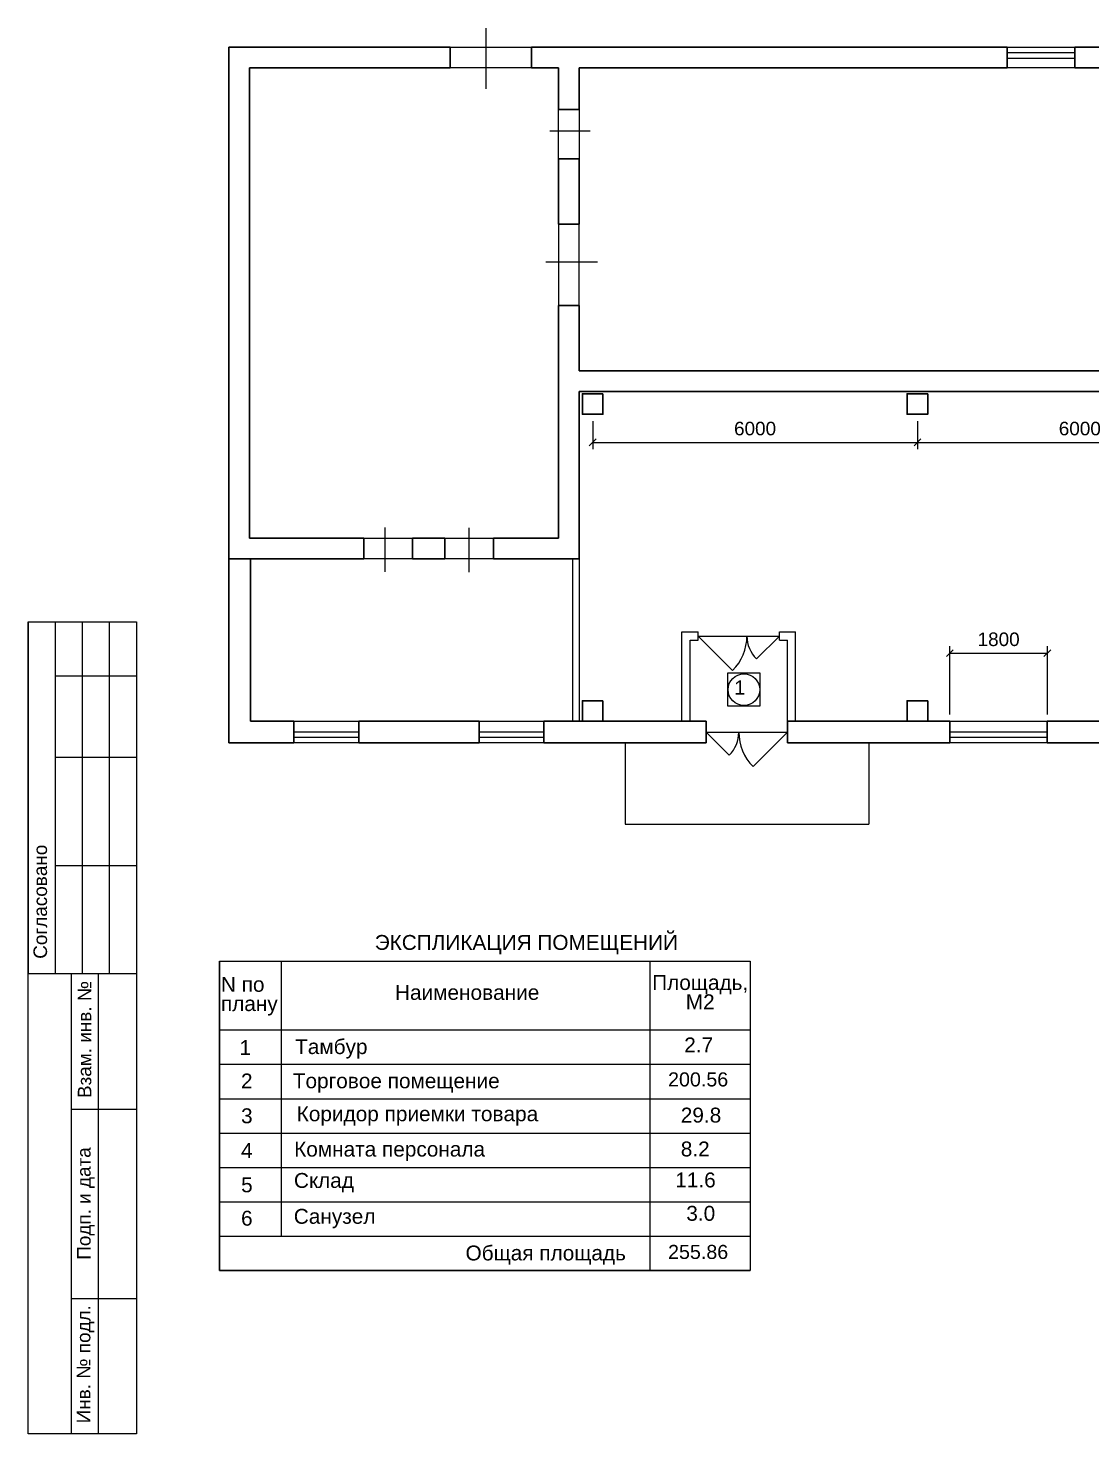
# Model space of a CAD drawing. Header units: metres. Extents: x 0 to 40.5, y 0.1 to 26.9.
# Drawn here: x -0.01 to 19.65, y 0.5 to 26.46 of the extents above; entities that cross this region are included whole.
import ezdxf
from ezdxf.enums import TextEntityAlignment as Align

# ---------------------------------------------------------------- set-up
doc = ezdxf.new("R2010")
doc.units = ezdxf.units.M
doc.header["$MEASUREMENT"] = 0
doc.layers.get('DEFPOINTS').update_dxf_attribs({"lineweight": 0})
doc.layers.add('Level 44', color=7, linetype='Continuous', lineweight=0)
doc.layers.add('Level 63', color=7, linetype='Continuous', lineweight=0)
doc.layers.add('YOLO_STAMP', color=1, linetype='Continuous')
doc.layers.add('YOLO_TABLE', color=1, linetype='Continuous')
doc.styles.get("Standard").update_dxf_attribs({"font": 'txt.shx'})
doc.styles.add('Style-Arial', font='arial.ttf')
doc.dimstyles.get("Standard").update_dxf_attribs({"dimtxt": 0.18, "dimasz": 0.18, "dimexe": 0.18, "dimexo": 0.0625, "dimgap": 0.09, "dimtad": 0, "dimtih": 1, "dimtoh": 1, "dimdec": 4, "dimzin": 0, "dimdsep": 46, "dimtxsty": 'Standard', "dimcen": 0.09, "dimadec": 0, "dimazin": 0, "dimtfac": 1, "dimtdec": 4, "dimtofl": 0, "dimtmove": 0, "dimatfit": 3, "dimfxl": 1, "dimtolj": 1, "dimtzin": 0, "dimarcsym": 0})

# ---------------------------------------------------------------- blocks, each defined once
blk = doc.blocks.new('_Oblique')
at = {"color": 0, "linetype": 'ByBlock', "lineweight": -2}
blk.add_line((0.5, 0.5), (-0.5, -0.5), dxfattribs=at)
blk = doc.blocks.new('*D153')
at = {"color": 0, "lineweight": -2, "transparency": 16777216}
for p, q in [((17.026, 13.785), (17.026, 15.045)), ((18.826, 13.785), (18.826, 15.045))]:
    blk.add_line(p, q, dxfattribs=at)
at = {"color": 5, "lineweight": 0, "transparency": 16777216}
blk.add_line((17.026, 14.92), (18.826, 14.92), dxfattribs=at)
at = {"layer": 'DEFPOINTS', "color": 0, "transparency": 16777216}
for p in [(18.826, 14.92), (17.026, 13.66), (18.826, 13.66)]:
    blk.add_point(p, dxfattribs=at)
at = {"color": 5, "lineweight": 0, "transparency": 16777216, "xscale": 0.125, "yscale": 0.125, "zscale": 0.125, "rotation": 180}
blk.add_blockref('_Oblique', (17.026, 14.92), dxfattribs=at)
at = {"color": 5, "lineweight": 0, "transparency": 16777216, "xscale": 0.125, "yscale": 0.125, "zscale": 0.125}
blk.add_blockref('_Oblique', (18.826, 14.92), dxfattribs=at)
at = {"color": 0, "transparency": 16777216, "insert": (17.926, 15.173), "char_height": 0.25, "attachment_point": 5, "style": 'Style-Arial'}
blk.add_mtext('1800', dxfattribs=at)
blk = doc.blocks.new('TerminatorOpen')
at = {"color": 0, "linetype": 'ByBlock', "lineweight": -2}
for q in [(-1, 0.5), (-1, 0), (-1, -0.5)]:
    blk.add_line((0, 0), q, dxfattribs=at)
blk = doc.blocks.new('*D164')
at = {"color": 0, "lineweight": -2, "transparency": 16777216}
for p, q in [((10.426, 19.205), (10.426, 18.687)), ((16.426, 19.205), (16.426, 18.687))]:
    blk.add_line(p, q, dxfattribs=at)
at = {"color": 5, "lineweight": 0, "transparency": 16777216}
blk.add_line((10.426, 18.812), (16.426, 18.812), dxfattribs=at)
at = {"layer": 'DEFPOINTS', "color": 0, "transparency": 16777216}
for p in [(10.426, 19.33), (16.426, 19.33), (16.426, 18.812)]:
    blk.add_point(p, dxfattribs=at)
at = {"color": 5, "lineweight": 0, "transparency": 16777216, "xscale": 0.125, "yscale": 0.125, "zscale": 0.125, "rotation": 180}
blk.add_blockref('_Oblique', (10.426, 18.812), dxfattribs=at)
at = {"color": 5, "lineweight": 0, "transparency": 16777216, "xscale": 0.125, "yscale": 0.125, "zscale": 0.125}
blk.add_blockref('_Oblique', (16.426, 18.812), dxfattribs=at)
at = {"color": 0, "transparency": 16777216, "insert": (13.426, 19.065), "char_height": 0.25, "attachment_point": 5, "style": 'Style-Arial'}
blk.add_mtext('6000', dxfattribs=at)
blk = doc.blocks.new('*D165')
at = {"color": 0, "lineweight": -2, "transparency": 16777216}
for p, q in [((16.426, 19.205), (16.426, 18.687)), ((22.426, 19.205), (22.426, 18.687))]:
    blk.add_line(p, q, dxfattribs=at)
at = {"color": 5, "lineweight": 0, "transparency": 16777216}
blk.add_line((16.426, 18.812), (22.426, 18.812), dxfattribs=at)
at = {"layer": 'DEFPOINTS', "color": 0, "transparency": 16777216}
for p in [(16.426, 19.33), (22.426, 19.33), (22.426, 18.812)]:
    blk.add_point(p, dxfattribs=at)
at = {"color": 5, "lineweight": 0, "transparency": 16777216, "xscale": 0.125, "yscale": 0.125, "zscale": 0.125, "rotation": 180}
blk.add_blockref('_Oblique', (16.426, 18.812), dxfattribs=at)
at = {"color": 5, "lineweight": 0, "transparency": 16777216, "xscale": 0.125, "yscale": 0.125, "zscale": 0.125}
blk.add_blockref('_Oblique', (22.426, 18.812), dxfattribs=at)
at = {"color": 0, "transparency": 16777216, "insert": (19.426, 19.065), "char_height": 0.25, "attachment_point": 5, "style": 'Style-Arial'}
blk.add_mtext('6000', dxfattribs=at)

msp = doc.modelspace()

# ---------------------------------------------------------------- linework, layer by layer
at = {"color": 7, "linetype": 'Continuous', "lineweight": 0}
for p, q in [((8.45009578, 26.46212144), (8.45009578, 25.33799018)), ((7.79555033, 26.10994886), (9.29555033, 26.10994886)), ((18.08555033, 26.00994886), (19.33555033, 26.00994886)), ((9.29555033, 25.72994886), (7.79555033, 25.72994886)), ((18.08555033, 25.90994886), (19.33555033, 25.90994886)), ((9.79555033, 24.04945883), (9.79555033, 24.95945883)), ((10.17555033, 24.95945883), (10.17555033, 23.9989061)), ((9.63585357, 24.56512451), (10.38215006, 24.56512451)), ((9.79555033, 22.83994886), (9.79555033, 21.33994886)), ((10.17555033, 21.33994886), (10.17555033, 22.83994886)), ((9.55784629, 22.14379488), (10.51484286, 22.14379488)), ((6.58405299, 17.23865062), (6.58405299, 16.4208079)), ((8.13454827, 17.23221091), (8.13454827, 16.41436819)), ((6.19555033, 17.03994886), (7.09555033, 17.03994886)), ((7.09555033, 16.65994886), (6.19555033, 16.65994886)), ((8.59555033, 16.65994886), (7.69555033, 16.65994886)), ((12.37555033, 15.23494886), (13.87555033, 15.23494886)), ((12.37555033, 15.23494886), (13.01194643, 14.59855276)), ((13.87555033, 15.23494886), (13.45128626, 14.81068479)), ((6.10555033, 13.45994886), (4.90555033, 13.45994886)), ((6.10555033, 13.35994886), (4.90555033, 13.35994886)), ((9.52555033, 13.45994886), (8.32555033, 13.45994886)), ((9.52555033, 13.35994886), (8.32555033, 13.35994886)), ((11.02555033, 13.25994886), (11.02555033, 11.75994886)), ((12.52555033, 13.45994886), (14.02555033, 13.45994886)), ((12.52555033, 13.45994886), (12.9498144, 13.03568479)), ((14.02555033, 13.45994886), (13.38915422, 12.82355276)), ((15.52555033, 13.25994886), (15.52555033, 11.75994886)), ((18.82555033, 13.45994886), (17.02555033, 13.45994886)), ((18.82555033, 13.35994886), (17.02555033, 13.35994886)), ((11.02555033, 11.75994886), (15.52555033, 11.75994886)), ((3.52828704, 7.32567196), (13.33792889, 7.32567196)), ((3.52828704, 6.69042196), (13.33792889, 6.69042196)), ((3.52828704, 6.05517196), (13.33792889, 6.05517196)), ((3.52828704, 5.41992196), (13.33792889, 5.41992196)), ((3.52828704, 4.78467196), (13.33792889, 4.78467196)), ((3.52828704, 4.14942196), (13.33792889, 4.14942196))]:
    msp.add_line(p, q, dxfattribs=at)
at = {"color": 7, "linetype": 'Continuous', "lineweight": 30}
for p, q in [((3.70555033, 26.10994886), (7.79555033, 26.10994886)), ((3.70555033, 26.10994886), (3.70555033, 16.65994886)), ((7.79555033, 26.10994886), (7.79555033, 25.72994886)), ((9.29555033, 26.10994886), (9.29555033, 25.72994886)), ((9.29555033, 26.10994886), (18.08555033, 26.10994886)), ((18.08555033, 26.10994886), (18.08555033, 25.72994886)), ((19.33555033, 26.10994886), (19.33555033, 25.72994886)), ((19.33555033, 26.10994886), (20.62339446, 26.10994886)), ((4.08555033, 25.72994886), (7.79555033, 25.72994886)), ((4.08555033, 25.72994886), (4.08555033, 17.03994886)), ((9.29555033, 25.72994886), (9.79555033, 25.72994886)), ((9.79555033, 25.72994886), (9.79555033, 24.95945883)), ((10.17555033, 25.72994886), (10.17555033, 24.95945883)), ((10.17555033, 25.72994886), (18.08555033, 25.72994886)), ((19.33555033, 25.72994886), (20.62339446, 25.72994886)), ((9.79555033, 24.95945883), (10.17555033, 24.95945883)), ((9.79555033, 24.04945883), (10.17555033, 24.04945883)), ((9.79555033, 24.04945883), (9.79555033, 22.83994886)), ((10.17555033, 24.04945883), (10.17555033, 22.83994886)), ((9.79555033, 22.83994886), (10.17555033, 22.83994886)), ((9.79555033, 21.33994886), (10.17555033, 21.33994886)), ((9.79555033, 21.33994886), (9.79555033, 17.03994886)), ((10.17555033, 21.33994886), (10.17555033, 20.12994886)), ((10.17555033, 20.12994886), (22.02555033, 20.12994886)), ((10.17555033, 19.74994886), (11.17555033, 19.74994886)), ((10.17555033, 19.74994886), (10.17555033, 16.65994886)), ((11.17555033, 19.74994886), (23.73555033, 19.74994886)), ((4.08555033, 17.03994886), (6.19555033, 17.03994886)), ((6.19555033, 17.03994886), (6.19555033, 16.65994886)), ((7.09555033, 17.03994886), (7.09555033, 16.65994886)), ((7.09555033, 17.03994886), (7.69555033, 17.03994886)), ((7.69555033, 17.03994886), (7.69555033, 16.65994886)), ((8.59555033, 17.03994886), (8.59555033, 16.65994886)), ((8.59555033, 17.03994886), (9.79555033, 17.03994886)), ((3.70555033, 16.65994886), (6.19555033, 16.65994886)), ((3.70555033, 16.65994886), (3.70555033, 13.25994886)), ((4.10555033, 16.65994886), (4.10555033, 13.65994886)), ((7.09555033, 16.65994886), (7.69555033, 16.65994886)), ((8.59555033, 16.65994886), (10.17555033, 16.65994886)), ((4.10555033, 13.65994886), (4.90555033, 13.65994886)), ((4.90555033, 13.65994886), (4.90555033, 13.25994886)), ((6.10555033, 13.65994886), (6.10555033, 13.25994886)), ((6.10555033, 13.65994886), (8.32555033, 13.65994886)), ((8.32555033, 13.65994886), (8.32555033, 13.25994886)), ((9.52555033, 13.65994886), (9.52555033, 13.25994886)), ((9.52555033, 13.65994886), (12.52555033, 13.65994886)), ((12.52555033, 13.65994886), (12.52555033, 13.25994886)), ((14.02555033, 13.65994886), (14.02555033, 13.25994886)), ((14.02555033, 13.65994886), (17.02555033, 13.65994886)), ((17.02555033, 13.65994886), (17.02555033, 13.25994886)), ((18.82555033, 13.65994886), (18.82555033, 13.25994886)), ((18.82555033, 13.65994886), (20.02555033, 13.65994886)), ((3.70555033, 13.25994886), (4.90555033, 13.25994886)), ((6.10555033, 13.25994886), (8.32555033, 13.25994886)), ((9.52555033, 13.25994886), (12.52555033, 13.25994886)), ((14.02555033, 13.25994886), (17.02555033, 13.25994886)), ((18.82555033, 13.25994886), (20.02555033, 13.25994886))]:
    msp.add_line(p, q, dxfattribs=at)
at = {"color": 7, "linetype": 'Continuous', "lineweight": 13}
for p, q in [((18.08555033, 26.10994886), (19.33555033, 26.10994886)), ((19.33555033, 25.72994886), (18.08555033, 25.72994886)), ((10.05555033, 16.65994886), (10.05555033, 13.65994886)), ((10.17555033, 16.65994886), (10.17555033, 13.65994886)), ((12.07555033, 13.65994886), (12.07555033, 15.30994886)), ((12.07555033, 15.30994886), (12.37555033, 15.30994886)), ((12.22555033, 15.15994886), (12.37555033, 15.15994886)), ((12.22555033, 13.65994886), (12.22555033, 15.15994886)), ((12.37555033, 15.15994886), (12.37555033, 15.30994886)), ((13.87555033, 15.15994886), (13.87555033, 15.30994886)), ((13.87555033, 15.30994886), (14.17555033, 15.30994886)), ((13.87555033, 15.15994886), (14.02555033, 15.15994886)), ((14.02555033, 13.65994886), (14.02555033, 15.15994886)), ((14.17555033, 13.65994886), (14.17555033, 15.30994886)), ((4.90555033, 13.65994886), (6.10555033, 13.65994886)), ((8.32555033, 13.65994886), (9.52555033, 13.65994886)), ((17.02555033, 13.65994886), (18.82555033, 13.65994886)), ((6.10555033, 13.25994886), (4.90555033, 13.25994886)), ((9.52555033, 13.25994886), (8.32555033, 13.25994886)), ((18.82555033, 13.25994886), (17.02555033, 13.25994886)), ((3.52828704, 9.23142196), (13.33792889, 9.23142196)), ((3.52828704, 9.23142196), (3.52828704, 3.51417196)), ((4.6697607, 9.23142196), (4.6697607, 4.14942196)), ((11.48019898, 9.23142196), (11.48019898, 3.51417196)), ((13.33792889, 9.23142196), (13.33792889, 3.51417196)), ((3.52828704, 7.96092196), (13.33792889, 7.96092196)), ((3.52828704, 3.51417196), (13.33792889, 3.51417196))]:
    msp.add_line(p, q, dxfattribs=at)
at = {"color": 7, "linetype": 'Continuous', "lineweight": 30, "flags": 128}
for points in [[(10.61555033, 19.70994886), (10.23555033, 19.70994886), (10.23555033, 19.32994886), (10.61555033, 19.32994886), (10.61555033, 19.70994886)], [(16.61555033, 19.70994886), (16.23555033, 19.70994886), (16.23555033, 19.32994886), (16.61555033, 19.32994886), (16.61555033, 19.70994886)], [(10.61555033, 14.03994886), (10.23555033, 14.03994886), (10.23555033, 13.65994886), (10.61555033, 13.65994886), (10.61555033, 14.03994886)], [(16.61555033, 14.03994886), (16.23555033, 14.03994886), (16.23555033, 13.65994886), (16.61555033, 13.65994886), (16.61555033, 14.03994886)]]:
    msp.add_lwpolyline(points, close=True, dxfattribs=at)
at = {"color": 7, "linetype": 'Continuous', "lineweight": 0, "flags": 128}
msp.add_lwpolyline([(7.69555033, 17.03994886), (8.59555033, 17.03994886), (8.59555033, 17.03994886)], dxfattribs=at)
msp.add_lwpolyline([(1.99444807, 15.49962627), (1.99444807, 0.49962627)])
at = {"color": 7, "linetype": 'Continuous', "lineweight": 13}
msp.add_circle((13.21890537, 14.2455121), 0.29236897, dxfattribs=at)
at = {"color": 7, "linetype": 'Continuous', "lineweight": 0}
for centre, radius, start, end in [((12.37555033, 15.23494886), 0.9, 315, 0), ((13.87555033, 15.23494886), 0.6, 180, 225), ((12.52555033, 13.45994886), 0.6, 315, 360), ((14.02555033, 13.45994886), 0.9, 180, 225)]:
    msp.add_arc(centre, radius, start, end, dxfattribs=at)
at = {"layer": 'Level 63', "color": 7, "linetype": 'Continuous', "lineweight": 13}
for p, q in [((-0.00555193, 15.49962627), (1.99444807, 15.49962627)), ((-0.00555193, 15.49962627), (-0.00555193, 8.99962627)), ((0.49444807, 15.49962627), (0.49444807, 8.99962627)), ((0.99444807, 15.49962627), (0.99444807, 8.99962627)), ((1.49444807, 15.49962627), (1.49444807, 8.99962627)), ((0.49444807, 14.49962627), (1.99444807, 14.49962627)), ((0.49444807, 12.99962627), (1.99444807, 12.99962627)), ((0.49444807, 10.99962627), (1.99444807, 10.99962627)), ((-0.00555193, 8.99962627), (1.99444807, 8.99962627)), ((0.79444807, 8.99962627), (1.99444807, 8.99962627)), ((1.29444807, 0.49962627), (1.29444807, 8.99962627)), ((0.79444807, 6.49962627), (1.99444807, 6.49962627)), ((0.79444807, 2.99962627), (1.99444807, 2.99962627))]:
    msp.add_line(p, q, dxfattribs=at)
at = {"layer": 'Level 63', "color": 7, "linetype": 'Continuous', "lineweight": 13, "flags": 128}
msp.add_lwpolyline([(1.99444807, 0.49962627), (0.79444807, 0.49962627), (0.79444807, 8.99962627)], dxfattribs=at)
at = {"layer": 'YOLO_STAMP'}
msp.add_lwpolyline([(-0.00555193, 15.49962627), (1.99444807, 15.49962627), (1.99444807, 0.49962627), (-0.00555193, 0.49962627)], close=True, dxfattribs=at)
at = {"layer": 'YOLO_TABLE'}
for points in [[(12.9167551, 13.94336184), (13.52105564, 13.94336184), (13.52105564, 14.54766237), (12.9167551, 14.54766237)], [(3.52828704, 9.23142196), (13.33792889, 9.23142196), (13.33792889, 3.51417196), (3.52828704, 3.51417196)]]:
    msp.add_lwpolyline(points, close=True, dxfattribs=at)

# ---------------------------------------------------------------- texts
at = {"color": 7, "linetype": 'Continuous', "lineweight": 0, "style": 'Style-Arial'}
msp.add_text('1', height=0.26, dxfattribs=at).set_placement((13.14227356, 14.28404919), align=Align.MIDDLE_CENTER)
at = {"color": 7, "lineweight": 13, "style": 'Style-Arial'}
msp.add_text('ЭКСПЛИКАЦИЯ ПОМЕЩЕНИЙ ', height=0.275, dxfattribs=at).set_placement((6.39848092, 9.71353083), align=Align.TOP_LEFT)
at = {"color": 7, "linetype": 'Continuous', "lineweight": 13, "style": 'Style-Arial'}
for s, p in [('Торговое помещение ', (4.88495118, 7.15788243)), ('Коридор приемки товара', (4.95754319, 6.54870022)), ('Санузел ', (4.90318686, 4.65490743)), ('Общая площадь ', (8.07647932, 3.97806681))]:
    msp.add_text(s, height=0.275, dxfattribs=at).set_placement(p, align=Align.TOP_LEFT)
for s, p in [('200.56', (12.3740324, 7.04625562)), ('255.86', (12.3740324, 3.86011024))]:
    msp.add_text(s, height=0.26, dxfattribs=at).set_placement(p, align=Align.MIDDLE_CENTER)
at = {"color": 7, "linetype": 'Continuous', "lineweight": 0, "style": 'Style-Arial'}
for s, p in [('29.8', (12.05350844, 6.52467698)), ('8.2', (12.05350844, 5.89906638)), ('11.6', (11.95146494, 5.32707955)), ('3.0', (12.15555194, 4.71040625))]:
    msp.add_text(s, height=0.275, dxfattribs=at).set_placement(p, align=Align.TOP_LEFT)
at = {"color": 7, "linetype": 'Continuous', "lineweight": 13, "char_height": 0.275, "attachment_point": 1, "style": 'Style-Arial'}
for s, insert, line_spacing_factor in [('N по \\Pплану', (3.55660064, 8.9393053), 0.776524), ('Наименование', (6.77312316, 8.7904415), 0.6), ('Тамбур', (4.92753683, 7.78907395), 0.6), ('2.7\\P', (12.11723927, 7.82073324), 0.6), ('Комната персонала ', (4.90984005, 5.89633036), 0.6)]:
    msp.add_mtext(s, dxfattribs=dict(at, insert=insert, line_spacing_factor=line_spacing_factor))
at = {"color": 7, "linetype": 'Continuous', "lineweight": 0, "insert": (12.41243633, 8.97307828), "char_height": 0.275, "attachment_point": 2, "line_spacing_factor": 0.776524, "style": 'Style-Arial'}
msp.add_mtext('Площадь,\\PМ2', dxfattribs=at)
at = {"layer": 'Level 44', "color": 7, "linetype": 'Continuous', "lineweight": 0, "insert": (5.45966396, 5.14061811), "char_height": 0.275, "attachment_point": 5, "line_spacing_factor": 0.6, "style": 'Style-Arial'}
msp.add_mtext('Склад ', dxfattribs=at)
at = {"layer": 'Level 63', "color": 7, "linetype": 'Continuous', "lineweight": 0, "style": 'Style-Arial'}
for s, p in [('Согласовано', (0.21884287, 10.32704814)), ('Взам. инв. №', (1.037127, 7.78398647)), ('Подп. и дата', (1.02424057, 4.75419277)), ('Инв. № подл.', (1.01977595, 1.78627497))]:
    msp.add_text(s, height=0.25002, rotation=90, dxfattribs=at).set_placement(p, align=Align.MIDDLE_CENTER)
at = {"layer": 'Level 63', "color": 7, "linetype": 'Continuous', "lineweight": 13, "style": 'Style-Arial'}
for s, p in [('1', (4.00660537, 7.63385446)), ('2', (4.03427306, 7.01744322)), ('3', (4.03588701, 6.37423148)), ('4', (4.03519531, 5.73325313)), ('5', (4.03703983, 5.09897489)), ('6', (4.03588701, 4.48256365))]:
    msp.add_text(s, height=0.275, dxfattribs=at).set_placement(p, align=Align.MIDDLE_CENTER)

# ---------------------------------------------------------------- dimensions: what is measured, and where the dimension line sits
for base, p1, p2, picture, middle in [((16.42555033, 18.8119158), (10.42555033, 19.32994886), (16.42555033, 19.32994886), '*D164', (13.42555033, 19.06455904)), ((22.42555033, 18.8119158), (16.42555033, 19.32994886), (22.42555033, 19.32994886), '*D165', (19.42555033, 19.06455904)), ((18.82555033, 14.92021693), (17.02555033, 13.65994886), (18.82555033, 13.65994886), '*D153', (17.92555033, 15.17286017))]:
    dim = msp.add_linear_dim(base=base, p1=p1, p2=p2, dimstyle='Standard', override={"dimtxt": 0.25, "dimasz": 0.125, "dimexe": 0.125, "dimexo": 0.125, "dimgap": 0.125, "dimtad": 1, "dimtih": 0, "dimtoh": 0, "dimlfac": 1000, "dimzin": 11, "dimtxsty": 'Style-Arial', "dimblk": 'Oblique', "dimclrd": 5, "dimadec": 4, "dimazin": 3, "dimldrblk": 'TerminatorOpen', "dimtolj": 0, "dimtzin": 11, "dimlwd": 0})
    dim.commit()
    dim.dimension.update_dxf_attribs({"geometry": picture, "text_midpoint": middle})

doc.saveas('drawing.dxf')
